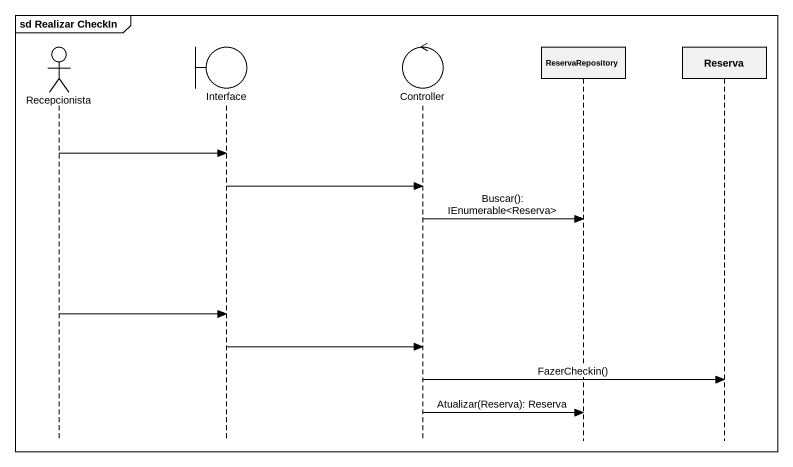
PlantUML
@startuml
mainframe sd Realizar CheckIn
hide footbox
actor Recepcionista
boundary "Interface" as Interface_
control Controller
participant ReservaRepository
participant Reserva

Recepcionista -> Interface_
Interface_ -> Controller
Controller -> ReservaRepository : Buscar(): IEnumerable<Reserva>
Recepcionista -> Interface_
Interface_ -> Controller
Controller -> Reserva : FazerCheckin()
Controller -> ReservaRepository : Atualizar(Reserva): Reserva
@enduml
